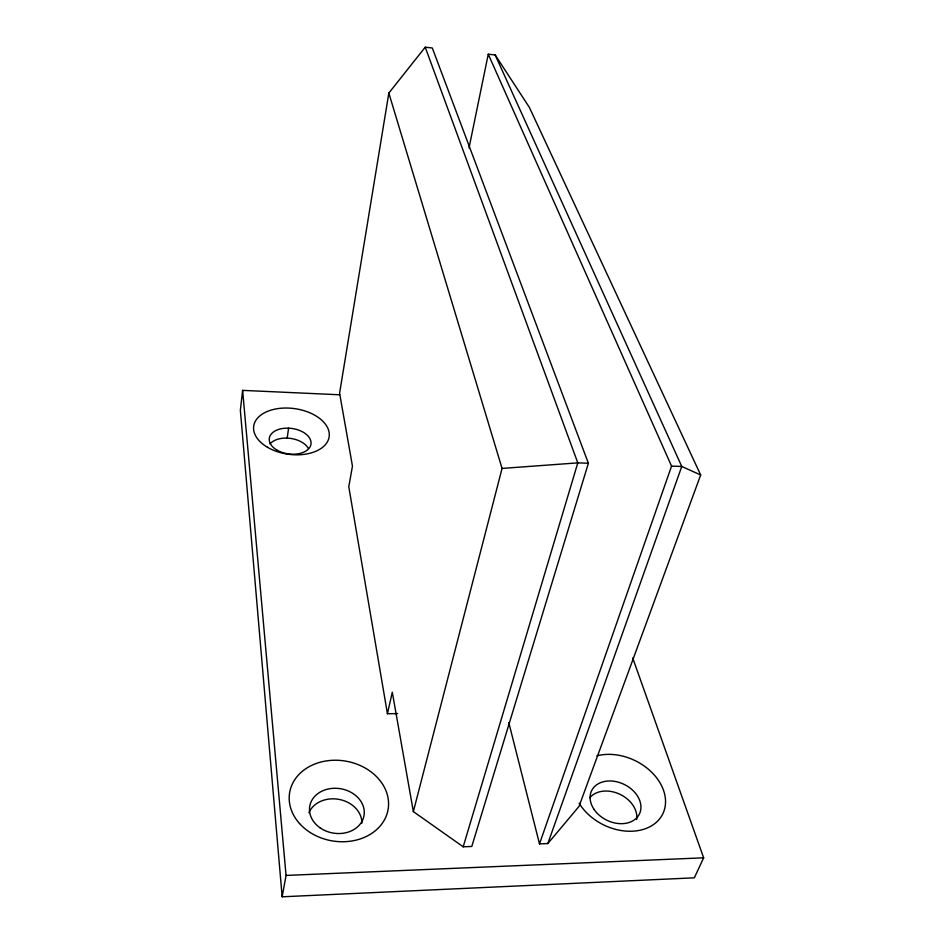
<?xml version="1.0" encoding="UTF-8"?>
<svg xmlns="http://www.w3.org/2000/svg" width="944" height="944" viewBox="0 0 944 944"><rect width="100%" height="100%" fill="white"/><g stroke="black" fill="none" stroke-linecap="round" stroke-linejoin="round"><path stroke-width="1.42" d="M339.663 394.781L242.62 390.368L240.354 410.333L282.162 896.8L694.336 877.826L703.646 857.813L632.716 657.98M287.188 438.099L288.581 428.163M387.429 713.735L392.303 692.2L413.354 811.604L463.197 846.792L471.788 846.461L588.383 463.233L432.305 47.991L425.225 47.2L388.834 93.078L339.592 393.176L352.454 466.1L348.784 486.75L387.429 713.735L397.601 713.605M282.162 896.8L286.044 875.43L242.62 390.368M469.026 147.937L488.26 54.197L495.175 54.953L529.36 107.368L700.672 474.974L579.014 806.424L547.839 843.558L539.496 843.877L508.792 722.608M413.354 811.604L502.066 468.425L388.834 93.078M463.197 846.792L577.799 462.867L425.225 47.2M539.496 843.877L671.562 466.112L488.26 54.197M547.839 843.558L681.769 466.466L495.175 54.953M502.066 468.425L577.799 462.867L588.383 463.233M286.044 875.43L703.646 857.813M671.562 466.112L681.769 466.466L700.672 474.974M596.844 755.861A48.179 35.789 25.8 0 1 659.667 782.257A48.179 35.789 25.8 0 1 641.849 829.811A48.179 35.789 25.8 0 1 579.12 803.167M308.936 812.737A27.352 22.479 9.5 0 1 339.344 799.45A27.352 22.479 9.5 0 1 361.918 823.192M589.894 797.656A26.408 19.918 26.4 0 1 619.724 794.199A26.408 19.918 26.4 0 1 636.693 819.522M270.043 443.881A20.933 12.897 7.7 0 1 289.843 438.311A20.933 12.897 7.7 0 1 308.287 448.353M299.543 823.534A49.938 40.45 9.8 0 0 384.845 819.109A49.938 40.45 9.8 0 0 332.264 760.309A49.938 40.45 9.8 0 0 299.543 823.534M319.957 827.735A27.541 22.479 9.6 0 0 364.018 815.616A27.541 22.479 9.6 0 0 326.659 789.385A27.541 22.479 9.6 0 0 319.957 827.735M276.745 449.969A21.051 12.85 7.8 0 0 310.765 445.143A21.051 12.85 7.8 0 0 282.917 428.446A21.051 12.85 7.8 0 0 276.745 449.969M267.494 447.291A38.102 23.034 7.9 0 0 328.819 438.394A38.102 23.034 7.9 0 0 278.008 408.587A38.102 23.034 7.9 0 0 267.494 447.291M593.693 808.855A26.585 19.895 26.1 0 0 637.731 816.678A26.585 19.895 26.1 0 0 615.146 781.455A26.585 19.895 26.1 0 0 593.693 808.855"/></g></svg>
